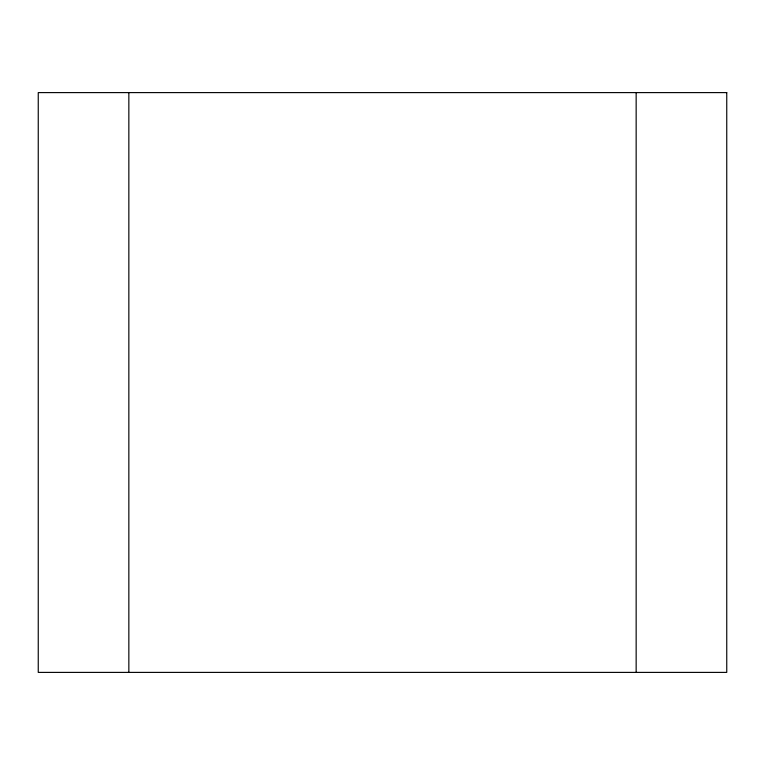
<?xml version="1.0" encoding="UTF-8"?>
<svg xmlns="http://www.w3.org/2000/svg" width="765" height="765" viewBox="0 0 765 765"><rect width="100%" height="100%" fill="white"/><g stroke="black" fill="none" stroke-linecap="round" stroke-linejoin="round"><path stroke-width="1.15" d="M636.155 92.603L636.155 672.397M128.845 92.603L128.845 672.397M726.75 92.603L38.25 92.603L38.25 672.397L726.75 672.397L726.75 92.603"/></g></svg>
